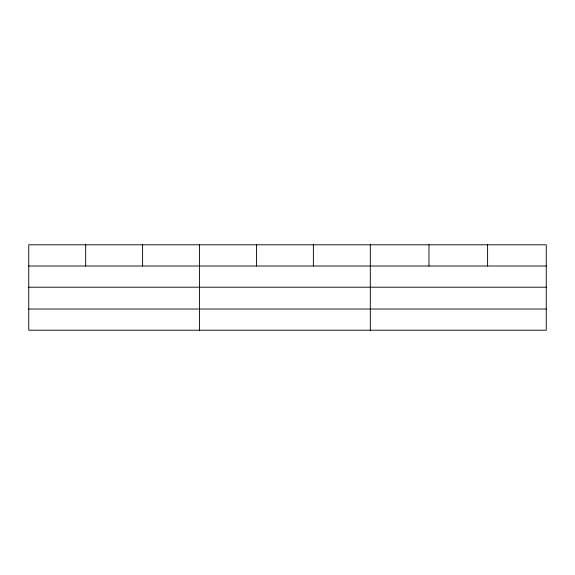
<?xml version="1.0" encoding="UTF-8"?>
<svg xmlns="http://www.w3.org/2000/svg" width="575" height="575" viewBox="0 0 575 575"><rect width="100%" height="100%" fill="white"/><g stroke="black" fill="none" stroke-linecap="round" stroke-linejoin="round"><path stroke-width="0.86" d="M546.25 287.205L546.25 244.785L28.75 244.785L28.75 330.215L546.25 330.215L546.25 287.205L28.75 287.205M28.75 266.024L546.25 266.024M28.75 309.034L546.25 309.034M487.6 244.785L487.6 266.024M428.95 244.785L428.95 266.024M370.3 244.785L370.3 330.215M313.375 244.785L313.375 266.024M256.45 244.785L256.45 266.024M199.525 244.785L199.525 330.215M142.6 244.785L142.6 266.024M85.675 244.785L85.675 266.024"/></g></svg>
